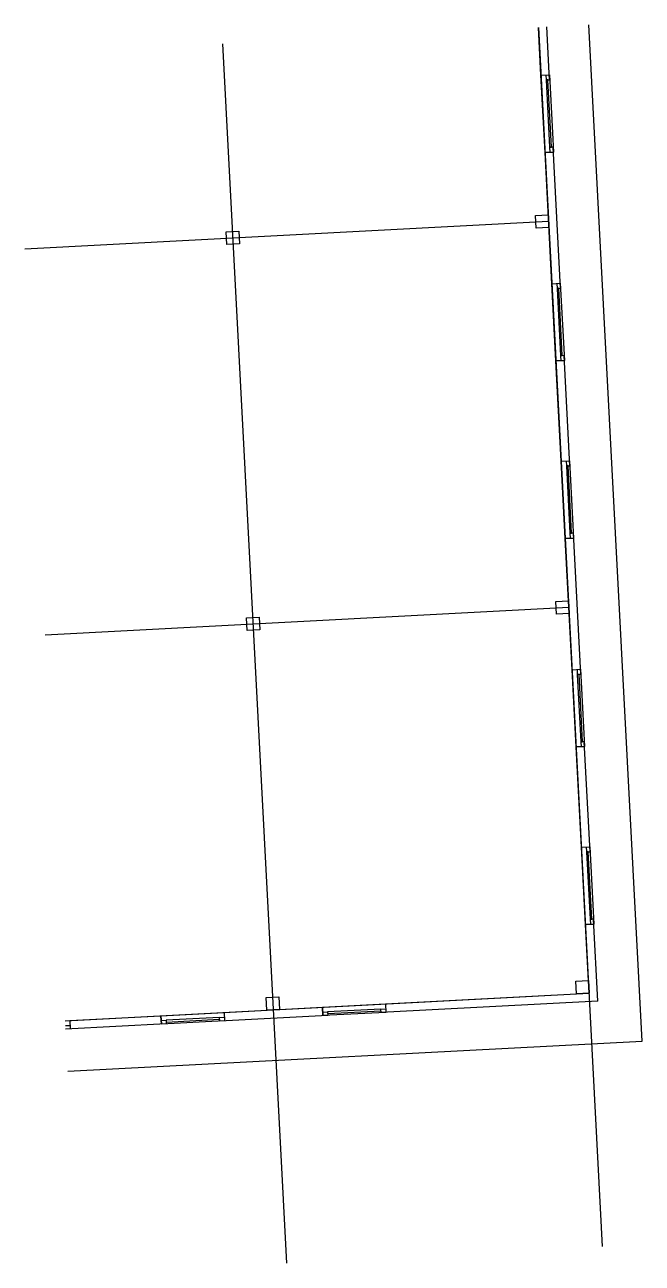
# Model space of a CAD drawing. Extents: x -35 to 1003, y -34 to 2047.
import ezdxf

# ---------------------------------------------------------------- set-up
doc = ezdxf.new("R2010")
doc.units = 0

msp = doc.modelspace()

# ---------------------------------------------------------------- linework, layer by layer
for p, q in [((828.2, 2043), (935.5, -6.1)), ((832.4, 1962.6), (828.2, 2043)), ((847, 1955), (842.3, 2043.8)), ((1002.6, 339.3), (913.1, 2047.5)), ((297.4, 2015.2), (404.8, -34)), ((832.4, 1962.6), (846.5, 1963.3)), ((832.4, 1962.6), (846.5, 1963.3)), ((839.2, 1832.8), (832.4, 1962.6)), ((832.4, 1962.6), (832.4, 1962.6)), ((840.6, 1963), (841.1, 1954.7)), ((846.5, 1963.3), (853.3, 1833.6)), ((841.1, 1954.7), (847, 1955)), ((844, 1954.9), (841.1, 1954.7)), ((841.1, 1954.7), (847, 1841.5)), ((841.1, 1954.7), (841.1, 1954.7)), ((849.9, 1841.7), (844, 1954.9)), ((847, 1955), (847, 1955)), ((839.2, 1832.8), (853.3, 1833.6)), ((853.3, 1833.6), (839.2, 1832.8)), ((850.7, 1612.3), (839.2, 1832.8)), ((852.9, 1841.8), (847, 1841.5)), ((847, 1841.5), (849.9, 1841.7)), ((847, 1841.5), (847.4, 1833.2)), ((865.3, 1604.7), (852.9, 1841.8)), ((853.3, 1833.6), (853.3, 1833.6)), ((823.4, 1726.7), (844.7, 1727.8)), ((844.7, 1727.8), (845.8, 1706.6)), ((-35.2, 1671.1), (845.2, 1717.2)), ((824.6, 1705.5), (823.4, 1726.7)), ((823.4, 1726.7), (823.4, 1726.7)), ((303.3, 1699.5), (324.5, 1700.6)), ((304.4, 1678.2), (303.3, 1699.5)), ((303.3, 1699.5), (303.3, 1699.5)), ((324.5, 1700.6), (325.6, 1679.4)), ((845.8, 1706.6), (824.6, 1705.5)), ((325.6, 1679.4), (304.4, 1678.2)), ((850.7, 1612.3), (864.9, 1613)), ((850.7, 1612.3), (864.9, 1613)), ((857.5, 1482.5), (850.7, 1612.3)), ((850.7, 1612.3), (850.7, 1612.3)), ((859, 1612.7), (859.4, 1604.4)), ((859.4, 1604.4), (865.3, 1604.7)), ((862.4, 1604.6), (859.4, 1604.4)), ((859.4, 1604.4), (865.4, 1491.2)), ((859.4, 1604.4), (859.4, 1604.4)), ((868.3, 1491.4), (862.4, 1604.6)), ((864.9, 1613), (871.7, 1483.3)), ((865.3, 1604.7), (865.3, 1604.7)), ((857.5, 1482.5), (871.7, 1483.3)), ((871.7, 1483.3), (857.5, 1482.5)), ((866.4, 1313.8), (857.5, 1482.5)), ((871.3, 1491.5), (865.4, 1491.2)), ((865.4, 1491.2), (868.3, 1491.4)), ((865.4, 1491.2), (865.8, 1482.9)), ((881, 1306.3), (871.3, 1491.5)), ((871.7, 1483.3), (871.7, 1483.3)), ((866.4, 1313.8), (880.5, 1314.6)), ((866.4, 1313.8), (880.5, 1314.6)), ((873.2, 1184.1), (866.4, 1313.8)), ((866.4, 1313.8), (866.4, 1313.8)), ((874.6, 1314.3), (875.1, 1306)), ((880.5, 1314.6), (887.3, 1184.8)), ((875.1, 1306), (881, 1306.3)), ((878, 1306.2), (875.1, 1306)), ((875.1, 1306), (881, 1192.8)), ((875.1, 1306), (875.1, 1306)), ((883.9, 1192.9), (878, 1306.2)), ((881, 1306.3), (881, 1306.3)), ((886.9, 1193.1), (881, 1192.8)), ((881, 1192.8), (883.9, 1192.9)), ((881, 1192.8), (881.4, 1184.5)), ((899.3, 956), (886.9, 1193.1)), ((873.2, 1184.1), (887.3, 1184.8)), ((887.3, 1184.8), (873.2, 1184.1)), ((884.7, 963.5), (873.2, 1184.1)), ((887.3, 1184.8), (887.3, 1184.8)), ((-1.2, 1022.4), (879.2, 1068.5)), ((857.4, 1078), (878.7, 1079.1)), ((858.6, 1056.8), (857.4, 1078)), ((857.4, 1078), (857.4, 1078)), ((878.7, 1079.1), (879.8, 1057.9)), ((337.3, 1050.8), (358.5, 1051.9)), ((338.4, 1029.5), (337.3, 1050.8)), ((337.3, 1050.8), (337.3, 1050.8)), ((358.5, 1051.9), (359.6, 1030.6)), ((879.8, 1057.9), (858.6, 1056.8)), ((359.6, 1030.6), (338.4, 1029.5)), ((884.7, 963.5), (898.9, 964.3)), ((884.7, 963.5), (898.9, 964.3)), ((891.5, 833.8), (884.7, 963.5)), ((884.7, 963.5), (884.7, 963.5)), ((893, 964), (893.4, 955.7)), ((898.9, 964.3), (905.7, 834.5)), ((893.4, 955.7), (899.3, 956)), ((896.4, 955.9), (893.4, 955.7)), ((893.4, 955.7), (899.4, 842.5)), ((893.4, 955.7), (893.4, 955.7)), ((902.3, 842.6), (896.4, 955.9)), ((899.3, 956), (899.3, 956)), ((891.5, 833.8), (905.7, 834.5)), ((905.7, 834.5), (891.5, 833.8)), ((900.4, 665.1), (891.5, 833.8)), ((905.2, 842.8), (899.4, 842.5)), ((899.4, 842.5), (902.3, 842.6)), ((899.4, 842.5), (899.8, 834.2)), ((915, 657.6), (905.2, 842.8)), ((905.7, 834.5), (905.7, 834.5)), ((900.4, 665.1), (914.5, 665.9)), ((900.4, 665.1), (914.5, 665.9)), ((907.2, 535.4), (900.4, 665.1)), ((900.4, 665.1), (900.4, 665.1)), ((908.6, 665.6), (909.1, 657.3)), ((909.1, 657.3), (915, 657.6)), ((912, 657.5), (909.1, 657.3)), ((909.1, 657.3), (915, 544.1)), ((909.1, 657.3), (909.1, 657.3)), ((917.9, 544.2), (912, 657.5)), ((914.5, 665.9), (921.3, 536.1)), ((915, 657.6), (915, 657.6)), ((920.9, 544.4), (915, 544.1)), ((915, 544.1), (917.9, 544.2)), ((915, 544.1), (915.4, 535.8)), ((928.1, 406.4), (920.9, 544.4)), ((907.2, 535.4), (921.3, 536.1)), ((921.3, 536.1), (907.2, 535.4)), ((913.2, 419.8), (907.2, 535.4)), ((921.3, 536.1), (921.3, 536.1)), ((890.9, 439.9), (912.1, 441)), ((892, 418.7), (890.9, 439.9)), ((890.9, 439.9), (890.9, 439.9)), ((912.1, 441), (913.2, 419.8)), ((32.8, 373.7), (913.2, 419.8)), ((571.2, 401.9), (913.2, 419.8)), ((913.2, 419.8), (892, 418.7)), ((299.9, 387.7), (465, 396.3)), ((370.7, 412.7), (392, 413.8)), ((371.8, 391.4), (370.7, 412.7)), ((370.7, 412.7), (370.7, 412.7)), ((392, 413.8), (393.1, 392.5)), ((465, 396.3), (571.2, 401.9)), ((465, 396.3), (465.8, 382.2)), ((465.8, 382.2), (465, 396.3)), ((928.1, 406.4), (563.7, 387.3)), ((571.2, 401.9), (571.9, 387.7)), ((571.2, 401.9), (571.9, 387.7)), ((571.2, 401.9), (571.2, 401.9)), ((40.4, 374.1), (193.7, 382.1)), ((193.7, 382.1), (299.9, 387.7)), ((193.7, 382.1), (194.5, 367.9)), ((194.5, 367.9), (193.7, 382.1)), ((292.1, 379), (202.4, 374.3)), ((202.6, 371.3), (292.2, 376)), ((292.1, 379), (300.3, 379.4)), ((292.2, 376), (292.1, 379)), ((292.4, 373.1), (292.1, 379)), ((474, 382.6), (292.4, 373.1)), ((299.9, 387.7), (300.6, 373.5)), ((299.9, 387.7), (300.6, 373.5)), ((299.9, 387.7), (299.9, 387.7)), ((393.1, 392.5), (371.8, 391.4)), ((465.5, 388), (473.7, 388.5)), ((571.9, 387.7), (465.8, 382.2)), ((563.4, 393.2), (473.7, 388.5)), ((473.7, 388.5), (474, 382.6)), ((473.7, 388.5), (473.9, 385.5)), ((473.9, 385.5), (563.5, 390.2)), ((473.9, 385.5), (473.9, 385.5)), ((474, 382.6), (474, 382.6)), ((563.4, 393.2), (571.6, 393.6)), ((563.5, 390.2), (563.4, 393.2)), ((563.7, 387.3), (563.4, 393.2)), ((571.9, 387.7), (571.9, 387.7)), ((32.8, 373.7), (40.4, 374.1)), ((33.2, 365.4), (40.8, 365.8)), ((202.7, 368.4), (33.5, 359.5)), ((41.1, 359.9), (33.5, 359.5)), ((40.4, 374.1), (41.1, 359.9)), ((40.4, 374.1), (41.1, 359.9)), ((40.4, 374.1), (40.4, 374.1)), ((41.1, 359.9), (41.1, 359.9)), ((194.2, 373.8), (202.4, 374.3)), ((300.6, 373.5), (194.5, 367.9)), ((202.4, 374.3), (202.7, 368.4)), ((202.4, 374.3), (202.6, 371.3)), ((202.6, 371.3), (202.6, 371.3)), ((202.7, 368.4), (202.7, 368.4)), ((300.6, 373.5), (300.6, 373.5)), ((37.2, 288.7), (1002.6, 339.3))]:
    msp.add_line(p, q)

doc.saveas('drawing.dxf')
